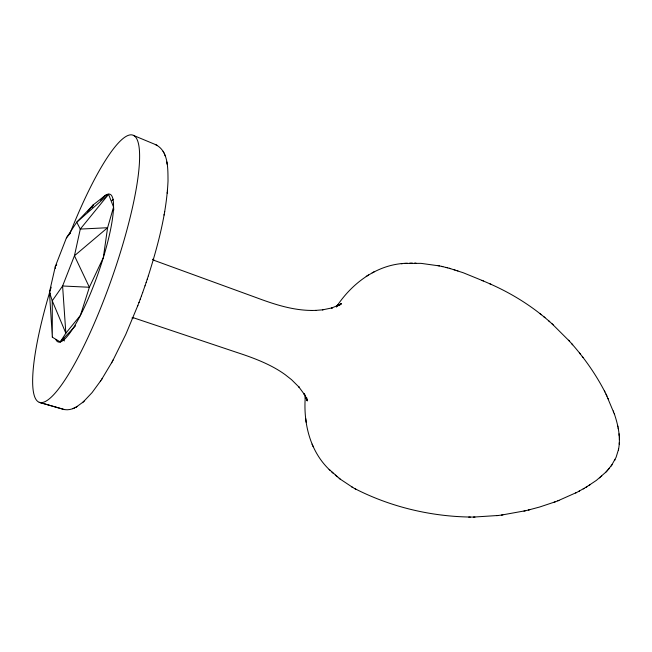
<?xml version="1.0" encoding="UTF-8"?>
<svg xmlns="http://www.w3.org/2000/svg" width="652" height="652" viewBox="0 0 652 652"><rect width="100%" height="100%" fill="white"/><g stroke="black" fill="none" stroke-linecap="round" stroke-linejoin="round"><path stroke-width="0.98" d="M618.528 449.358C620.875 437.37 618.112 425.047 614.282 413.67M305.356 396.53L305.454 395.03C302.944 422.007 309.61 451.347 330.067 470.337M619.245 444.159L619.343 442.488M305.242 398.307L305.348 396.75M148.322 275.902C158.045 245.07 166.562 213.4 168.02 180.946C167.874 168.485 168.607 150.734 155.315 144.5L133.334 135.363M167.214 193.163L167.303 192.185M167.425 190.8L167.515 189.805M164.051 215.078L164.19 214.296M164.548 212.267L164.695 211.46M52.494 336.367L52.339 337.198L60.229 341.933L75.567 325.804M611.666 465.202L616.099 457.28L618.487 449.53M618.406 449.978L618.626 448.853M50.448 293.75L49.454 292.169L52.241 300.8L52.339 337.198L49.454 292.169L55.347 266.35L66.431 237.858L76.74 222.193L93.366 204.769L105.404 195.364L108.574 194.353L113.562 207.067L107.596 227.719L103.326 257.646L89.373 287.255L80.383 315.421L65.852 333.188L60.229 341.933M147.238 279.211L148.42 275.617M146.138 282.528L147.311 278.999M145.005 285.837L146.187 282.381M145.029 285.763L142.666 292.52M141.451 295.878L142.69 292.446M113 360.254L125.763 334.468L137.833 305.519M140.221 299.227L141.5 295.731M138.966 302.561L140.294 299.015M137.702 305.878L139.072 302.275M92.372 207.328L93.366 204.769L87.596 211.859M614.812 459.994L615.032 459.587M614.502 460.605L614.738 460.149M101.63 379.44L112.014 362.064M111.614 362.789L113.383 359.562M83.505 401.697L92.046 392.634L100.856 380.597M100.31 381.436L102.168 378.616M337.198 305.772L336.334 307.01C351.998 282.919 377.793 263.718 407.427 263.253M337.328 305.601L338.225 304.321M606.515 471.461L611.494 465.447M611.079 466.033L612.049 464.664M66.431 237.858L70.286 233.131M608.014 469.839L609.351 468.266M56.724 264.867L55.347 266.35L55.347 268.371M585.83 487.403L596.393 480.377L605.936 472.064M605.39 472.627L607.02 470.94M339.105 305.454L340.148 304.411M339.358 305.234L341.298 303.604L339.203 305.16L341.306 303.693L337.671 305.853L340.271 304.419L331.485 308.094L332.512 307.793L322.585 309.855L323.009 309.798L315.454 310.409M76.537 406.864L83.211 401.958M82.405 402.675L84.304 400.988M599.538 477.916L600.19 477.362M601.128 476.563L601.739 476.05M366.228 276.399L368.543 274.916M587.542 486.359L578.577 491.469M589.106 485.381L589.921 484.876M583.222 488.935L584.135 488.397M39.226 402.341L62.535 409.057C67.189 410.678 72.323 409.407 76.414 406.929M75.55 407.427L77.401 406.367M131.981 318.021L132.429 317.826M557.794 500.85L576.612 492.48M372.162 272.829L374.631 271.542M575.618 493.002L579.53 490.972M72.804 408.665L74.597 407.899M132.641 317.728L133.595 317.752L132.878 317.671M528.348 510.043L539.579 507.036L555.276 501.804M554.053 502.268L558.968 500.402M501.388 515.088L525.39 510.744M523.963 511.087L529.742 509.717M473.393 517.085L498.275 515.471M496.742 515.667L502.904 514.901M401.306 263.75L402.602 263.636M404.802 263.432L420.996 263.359L439.424 265.918M409.7 263.163L412.341 263.115M311.338 310.466L315.829 310.409M354.68 488.56C391.55 507.509 433.515 517.183 474.958 517.077M468.731 517.109L470.304 517.101M414.656 263.115L415.992 263.123M311.689 310.458L307.809 310.344C290.906 309.521 274.688 304.484 256.766 297.793L154.907 260.653L152.918 259.398M133.228 317.695L237.524 352.659C255.217 358.421 271.965 365.03 285.234 374.713L291.525 379.668L299.048 387.125L298.746 386.783L304.508 394.566L303.889 393.588L307.239 400.776L306.522 398.315L307.182 400.841L306.562 397.19M441.461 266.35L447.484 267.793M438.071 265.633L442.83 266.644M63.26 409.244L40 402.561M63.92 409.399L64.646 409.586M449.269 268.274L463.262 272.756L483.368 280.971M446.115 267.434L450.646 268.64M453.67 269.529L455.031 269.961M456.539 270.441L457.916 270.882M489.897 283.832C511.575 293.367 531.934 306.008 549.693 321.705M481.991 280.376L491.282 284.435M155.315 144.5L155.991 144.817M156.61 145.103L157.287 145.42M329.13 469.432L340.205 479.106L352.732 487.435M351.55 486.759L355.87 489.253M337.345 476.832L335.315 475.137M339.162 478.275L340.205 479.106M540.117 313.734L541.339 314.729M543.744 316.66L544.958 317.646M333.596 473.645L331.664 471.869M552.032 323.791L569.612 341.338M548.519 320.67L553.189 324.818M571.682 343.669C584.624 358.355 595.952 374.525 604.926 391.942M568.593 340.205L572.684 344.778M152.788 259.219L153.782 260.181L153.171 259.806M579.481 352.928L580.386 354.093M582.26 356.481L583.141 357.614M163.562 152.152L164.002 152.975M163.081 151.256L163.53 152.087M606.018 394.118L614.6 414.574M604.38 390.866L607.036 396.196M608.039 398.29L608.512 399.301M312.055 444.126L313.18 446.677M165.225 155.934L164.451 153.953M613.345 410.972L613.679 411.934M617.762 426.009L617.925 426.848M618.161 428.054L618.316 428.837M166.822 161.965L167.002 163.033M167.067 163.424L167.246 164.475M305.723 418.568L305.918 420.116M305.984 420.703L306.179 422.292M619.245 436.123L619.033 433.792M113.562 207.067L113.774 210.05M619.335 437.598L619.359 438.348M619.367 438.967L619.392 439.66M64.328 340.996A77.971 15.664 -70.7 0 1 63.627 337.728M111.9 200.596A77.971 15.664 -70.7 0 1 113.464 199.284M100.408 200.221A78.273 15.102 -70.7 0 1 101.867 262.308A78.273 15.102 -70.7 0 1 55.909 339.651M69.862 233.758A141.549 27.449 -70.7 0 1 139.438 162.519A141.549 27.449 -70.7 0 1 61.867 384.476A141.549 27.449 -70.7 0 1 51.174 287.214M80.286 229.08L74.45 255.755L62.6 285.992L52.241 300.8L65.852 333.188L62.6 285.992L89.373 287.255L74.45 255.755L107.596 227.719L80.286 229.08L76.74 222.193L108.574 194.353L80.286 229.08"/></g></svg>
